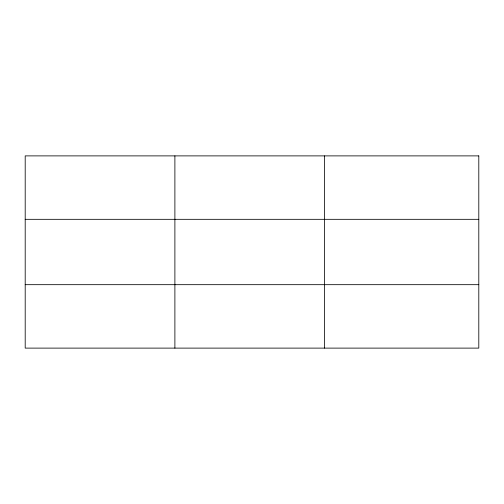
<?xml version="1.0" encoding="UTF-8"?>
<svg xmlns="http://www.w3.org/2000/svg" width="504" height="504" viewBox="0 0 504 504"><rect width="100%" height="100%" fill="white"/><g stroke="black" fill="none" stroke-linecap="round" stroke-linejoin="round"><path stroke-width="0.76" d="M174.888 155.887L174.888 348.113M324.576 155.887L324.576 348.113M25.2 219.322L478.8 219.322M25.2 284.678L478.8 284.678M478.8 155.887L478.8 348.113L25.2 348.113L25.2 155.887L478.8 155.887"/></g></svg>
